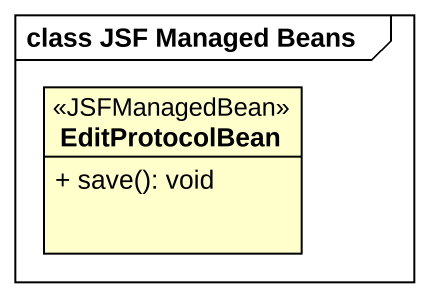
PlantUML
@startuml
mainframe class JSF Managed Beans
hide circle
hide empty members
skinparam classAttributeIconSize 0
class EditProtocolBean <<JSFManagedBean>> {
  + save(): void
}
@enduml
